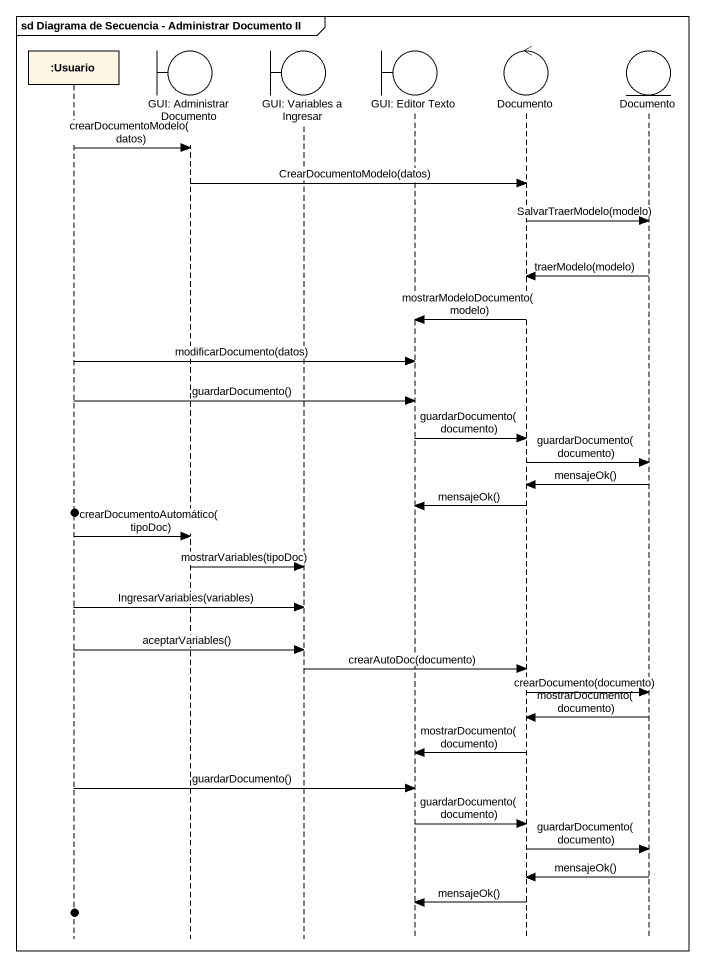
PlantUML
@startuml
mainframe sd Diagrama de Secuencia - Administrar Documento II
hide footbox
participant ":Usuario" as Usuario
boundary "GUI: Administrar Documento" as GUI_Administrar_Documento
boundary "GUI: Variables a Ingresar" as GUI_Variables_a_Ingresar
boundary "GUI: Editor Texto" as GUI_Editor_Texto
control Documento
entity "Documento" as Documento_2

Usuario -> GUI_Administrar_Documento : crearDocumentoModelo(datos)
GUI_Administrar_Documento -> Documento : CrearDocumentoModelo(datos)
Documento -> Documento_2 : SalvarTraerModelo(modelo)
Documento_2 -> Documento : traerModelo(modelo)
Documento -> GUI_Editor_Texto : mostrarModeloDocumento(modelo)
Usuario -> GUI_Editor_Texto : modificarDocumento(datos)
Usuario -> GUI_Editor_Texto : guardarDocumento()
GUI_Editor_Texto -> Documento : guardarDocumento(documento)
Documento -> Documento_2 : guardarDocumento(documento)
Documento_2 -> Documento : mensajeOk()
Documento -> GUI_Editor_Texto : mensajeOk()
Usuario -> GUI_Administrar_Documento : crearDocumentoAutomático(tipoDoc)
GUI_Administrar_Documento -> GUI_Variables_a_Ingresar : mostrarVariables(tipoDoc)
Usuario -> GUI_Variables_a_Ingresar : IngresarVariables(variables)
Usuario -> GUI_Variables_a_Ingresar : aceptarVariables()
GUI_Variables_a_Ingresar -> Documento : crearAutoDoc(documento)
Documento -> Documento_2 : crearDocumento(documento)
Documento_2 -> Documento : mostrarDocumento(documento)
Documento -> GUI_Editor_Texto : mostrarDocumento(documento)
Usuario -> GUI_Editor_Texto : guardarDocumento()
GUI_Editor_Texto -> Documento : guardarDocumento(documento)
Documento -> Documento_2 : guardarDocumento(documento)
Documento_2 -> Documento : mensajeOk()
Documento -> GUI_Editor_Texto : mensajeOk()
@enduml
